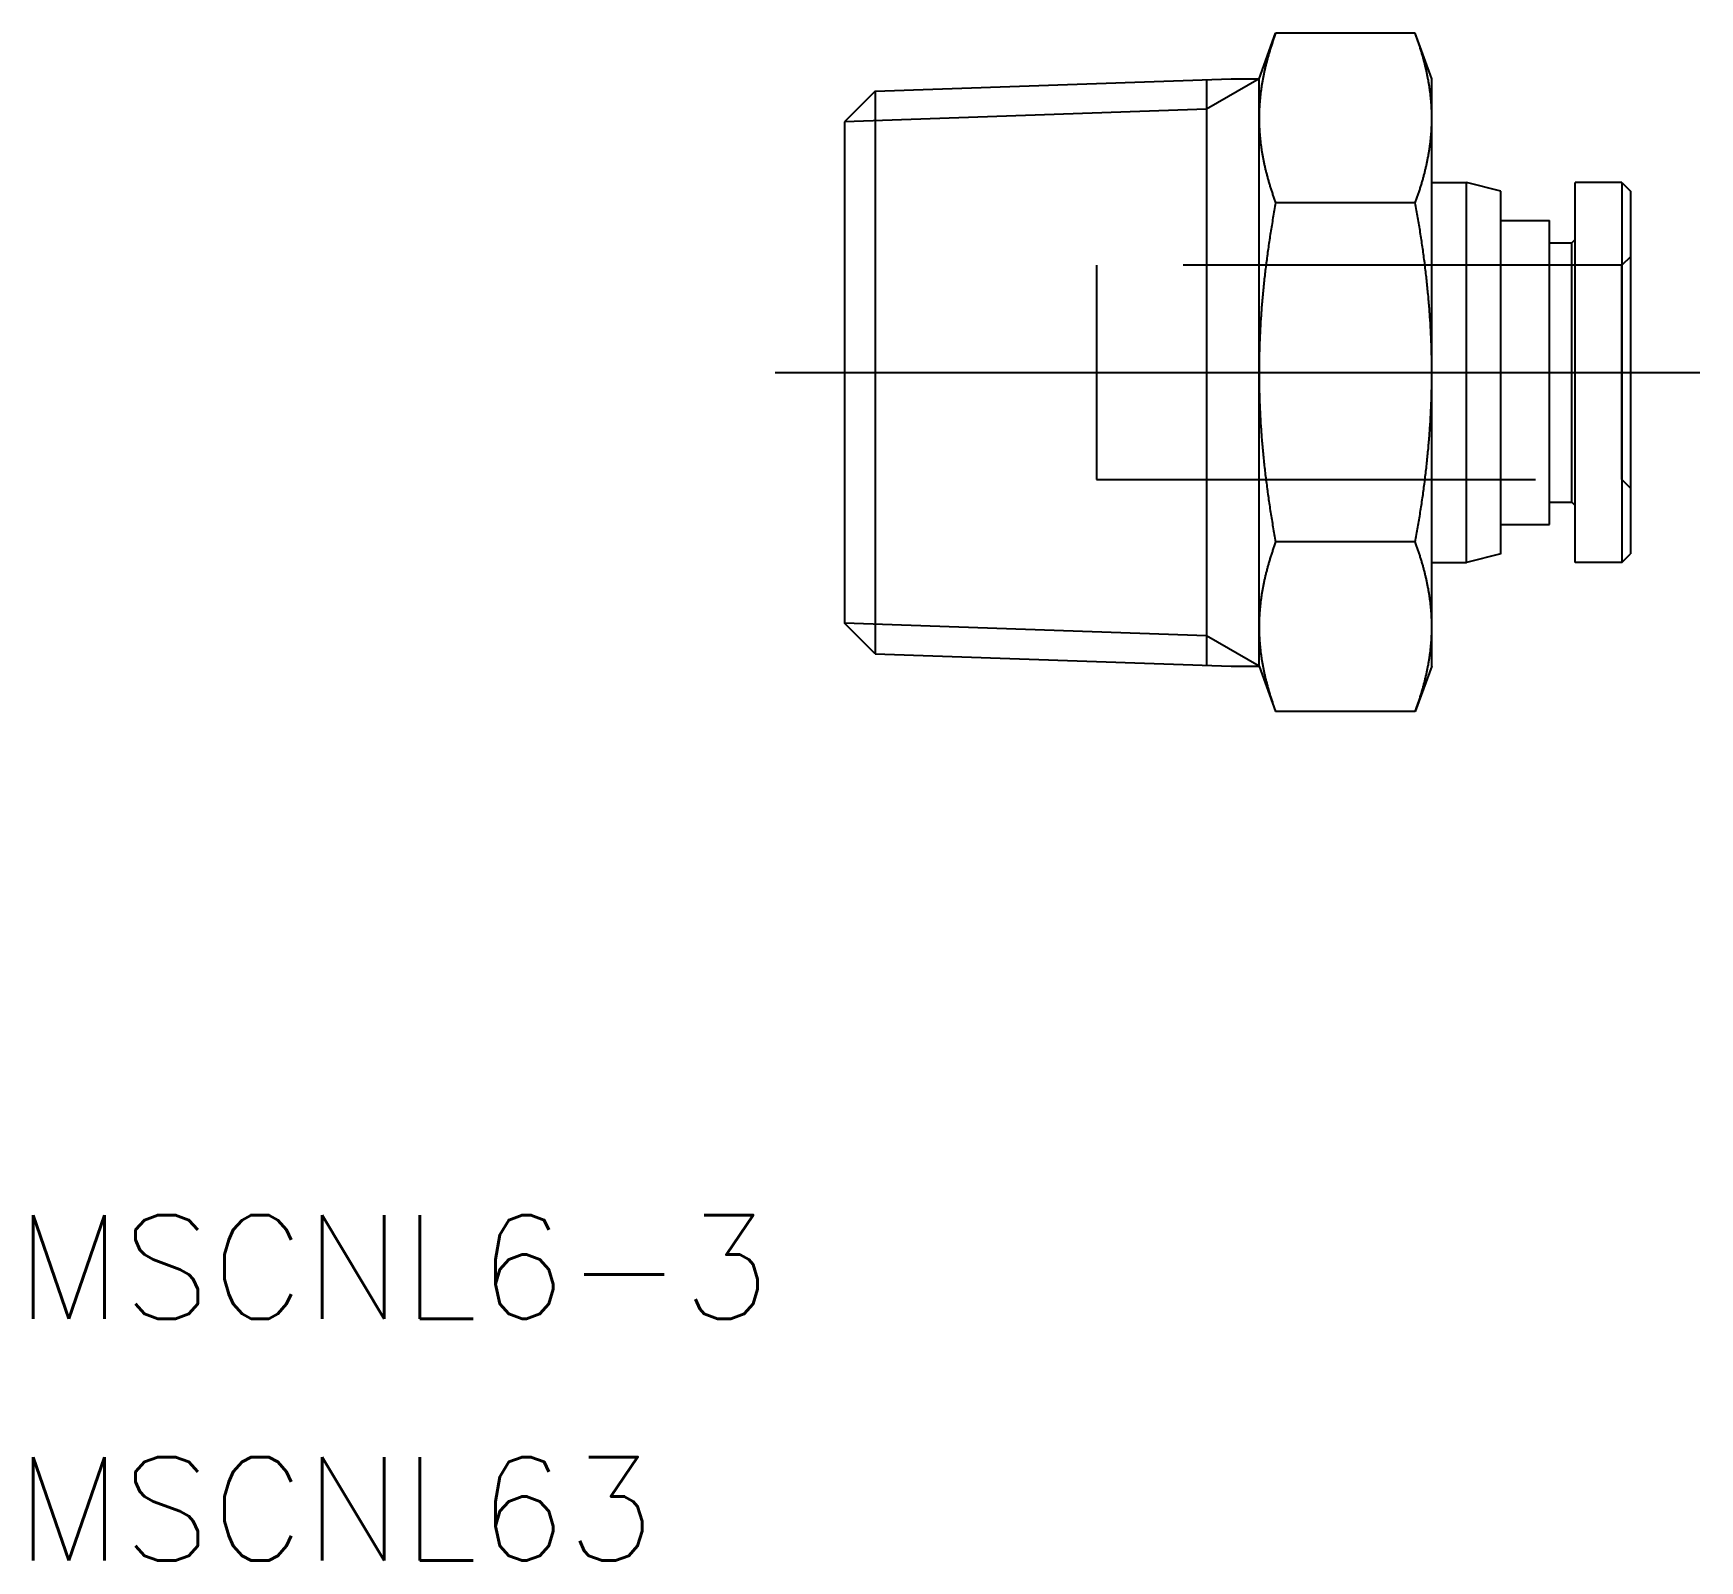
# Model space of a CAD drawing. Extents: x -72.6 to 10.5, y -34.4 to 11.8.
# Drawn here: x -72.58 to -24.36, y -34.39 to 9.81 of the extents above; entities that cross this region are included whole.
import ezdxf

# ---------------------------------------------------------------- set-up
doc = ezdxf.new("R2010")
doc.units = 0
doc.linetypes.add('CENTER', pattern=[50.8, 31.75, -6.35, 6.35, -6.35])
doc.linetypes.add('DASHED', pattern=[19.05, 12.7, -6.35])
doc.layers.get('0').update_dxf_attribs({"linetype": 'CONTINUOUS'})
doc.layers.add('CENTER', color=1, linetype='CENTER')
doc.styles.get("Standard").update_dxf_attribs({"font": 'txt.shx', "height": 3, "bigfont": 'bigfont.shx'})

msp = doc.modelspace()

# ---------------------------------------------------------------- linework, layer by layer
at = {"color": 7, "linetype": 'CONTINUOUS'}
for p, q in [((-37.114, 8.5), (-36.636, 9.815)), ((-32.593, 9.815), (-36.636, 9.815)), ((-32.114, 8.5), (-32.593, 9.815)), ((-48.227, 8.14), (-37.925, 8.5)), ((-38.64, 8.475), (-38.64, -8.475)), ((-37.925, 8.5), (-37.114, 8.5)), ((-37.114, 7.361), (-37.114, 8.5)), ((-32.114, 7.361), (-32.114, 8.5)), ((-48.227, 8.14), (-49.114, 7.253)), ((-48.227, 8.14), (-48.227, -8.14)), ((-49.114, 7.253), (-49.114, -7.253)), ((-37.114, 0), (-37.114, 7.361)), ((-32.114, 0), (-32.114, 7.361)), ((-32.114, 5.5), (-31.114, 5.5)), ((-31.114, -5.5), (-31.114, 5.5)), ((-30.114, 5.25), (-31.114, 5.5)), ((-27.964, -5.5), (-27.964, 5.5)), ((-26.614, 5.5), (-27.964, 5.5)), ((-26.614, 5.5), (-26.614, -5.5)), ((-26.614, 5.5), (-26.364, 5.25)), ((-32.593, 4.907), (-36.636, 4.907)), ((-30.114, -5.25), (-30.114, 5.25)), ((-26.364, 5.25), (-26.364, -5.25)), ((-30.114, 4.4), (-28.714, 4.4)), ((-28.714, -4.4), (-28.714, 4.4)), ((-28.714, 3.75), (-28.064, 3.75)), ((-28.064, 3.75), (-27.964, 3.85)), ((-28.064, -3.75), (-28.064, 3.75)), ((-32.114, -7.361), (-32.114, 0)), ((-37.114, -7.361), (-37.114, 0)), ((-28.714, -3.75), (-28.064, -3.75)), ((-28.064, -3.75), (-27.964, -3.85)), ((-30.114, -4.4), (-28.714, -4.4)), ((-32.593, -4.907), (-36.636, -4.907)), ((-30.114, -5.25), (-31.114, -5.5)), ((-26.614, -5.5), (-26.364, -5.25)), ((-32.114, -5.5), (-31.114, -5.5)), ((-26.614, -5.5), (-27.964, -5.5)), ((-48.227, -8.14), (-49.114, -7.253)), ((-37.114, -8.5), (-37.114, -7.361)), ((-32.114, -8.5), (-32.114, -7.361)), ((-48.227, -8.14), (-37.925, -8.5)), ((-37.925, -8.5), (-37.114, -8.5)), ((-37.114, -8.5), (-36.636, -9.815)), ((-32.114, -8.5), (-32.593, -9.815)), ((-32.593, -9.815), (-36.636, -9.815))]:
    msp.add_line(p, q, dxfattribs=at)
at = {"color": 3, "linetype": 'CONTINUOUS'}
for p, q in [((-37.114, 8.5), (-38.64, 7.619)), ((-38.64, 7.619), (-49.114, 7.253)), ((-38.64, -7.619), (-49.114, -7.253)), ((-37.114, -8.5), (-38.64, -7.619))]:
    msp.add_line(p, q, dxfattribs=at)
at = {"color": 3, "linetype": 'DASHED'}
for p, q in [((-26.614, 3.1), (-41.814, 3.1)), ((-41.814, 3.1), (-41.814, -3.1)), ((-26.364, 3.35), (-26.614, 3.1)), ((-26.614, -3.1), (-26.614, 3.1)), ((-41.814, -3.1), (-26.614, -3.1)), ((-26.364, -3.35), (-26.614, -3.1))]:
    msp.add_line(p, q, dxfattribs=at)
at = {"color": 7}
for points in [[(-36.636, 9.815, 0), (-36.646, 9.787, 0), (-36.655, 9.76, 0), (-36.665, 9.733, 0), (-36.675, 9.706, 0), (-36.684, 9.678, 0), (-36.694, 9.651, 0), (-36.703, 9.624, 0), (-36.712, 9.597, 0), (-36.721, 9.57, 0), (-36.73, 9.543, 0), (-36.739, 9.517, 0), (-36.748, 9.49, 0), (-36.757, 9.463, 0), (-36.765, 9.437, 0), (-36.773, 9.41, 0), (-36.782, 9.383, 0), (-36.79, 9.357, 0), (-36.798, 9.331, 0), (-36.806, 9.304, 0), (-36.814, 9.278, 0), (-36.822, 9.252, 0), (-36.83, 9.226, 0), (-36.837, 9.199, 0), (-36.845, 9.173, 0), (-36.852, 9.147, 0), (-36.859, 9.121, 0), (-36.867, 9.095, 0), (-36.874, 9.069, 0), (-36.881, 9.043, 0), (-36.888, 9.017, 0), (-36.894, 8.992, 0), (-36.901, 8.966, 0), (-36.908, 8.94, 0), (-36.914, 8.914, 0), (-36.92, 8.889, 0), (-36.927, 8.863, 0), (-36.933, 8.837, 0), (-36.939, 8.812, 0), (-36.945, 8.786, 0), (-36.951, 8.761, 0), (-36.957, 8.735, 0), (-36.962, 8.71, 0), (-36.968, 8.684, 0), (-36.973, 8.659, 0), (-36.979, 8.633, 0), (-36.984, 8.608, 0), (-36.989, 8.582, 0), (-36.994, 8.557, 0), (-36.999, 8.532, 0), (-37.004, 8.506, 0), (-37.009, 8.481, 0), (-37.013, 8.456, 0), (-37.018, 8.43, 0), (-37.022, 8.405, 0), (-37.027, 8.38, 0), (-37.031, 8.354, 0), (-37.035, 8.329, 0), (-37.039, 8.304, 0), (-37.043, 8.279, 0), (-37.047, 8.253, 0), (-37.05, 8.228, 0), (-37.054, 8.203, 0), (-37.058, 8.178, 0), (-37.061, 8.152, 0), (-37.064, 8.127, 0), (-37.068, 8.102, 0), (-37.071, 8.077, 0), (-37.074, 8.051, 0), (-37.077, 8.026, 0), (-37.079, 8.001, 0), (-37.082, 7.975, 0), (-37.085, 7.95, 0), (-37.087, 7.925, 0), (-37.09, 7.899, 0), (-37.092, 7.874, 0), (-37.094, 7.849, 0), (-37.096, 7.823, 0), (-37.098, 7.798, 0), (-37.1, 7.772, 0), (-37.102, 7.747, 0), (-37.103, 7.721, 0), (-37.105, 7.696, 0), (-37.106, 7.67, 0), (-37.107, 7.645, 0), (-37.109, 7.619, 0), (-37.11, 7.594, 0), (-37.111, 7.568, 0), (-37.111, 7.542, 0), (-37.112, 7.516, 0), (-37.113, 7.491, 0), (-37.113, 7.465, 0), (-37.114, 7.439, 0), (-37.114, 7.413, 0), (-37.114, 7.387, 0), (-37.114, 7.361, 0)], [(-32.114, 7.361, 0), (-32.114, 7.387, 0), (-32.114, 7.414, 0), (-32.115, 7.44, 0), (-32.115, 7.466, 0), (-32.116, 7.492, 0), (-32.116, 7.518, 0), (-32.117, 7.544, 0), (-32.118, 7.57, 0), (-32.119, 7.596, 0), (-32.12, 7.621, 0), (-32.121, 7.647, 0), (-32.123, 7.673, 0), (-32.124, 7.699, 0), (-32.126, 7.724, 0), (-32.127, 7.75, 0), (-32.129, 7.776, 0), (-32.131, 7.801, 0), (-32.133, 7.827, 0), (-32.135, 7.852, 0), (-32.137, 7.878, 0), (-32.139, 7.904, 0), (-32.142, 7.929, 0), (-32.144, 7.954, 0), (-32.147, 7.98, 0), (-32.15, 8.005, 0), (-32.152, 8.031, 0), (-32.155, 8.056, 0), (-32.158, 8.082, 0), (-32.161, 8.107, 0), (-32.165, 8.132, 0), (-32.168, 8.158, 0), (-32.172, 8.183, 0), (-32.175, 8.208, 0), (-32.179, 8.234, 0), (-32.182, 8.259, 0), (-32.186, 8.284, 0), (-32.19, 8.31, 0), (-32.194, 8.335, 0), (-32.199, 8.36, 0), (-32.203, 8.386, 0), (-32.207, 8.411, 0), (-32.212, 8.436, 0), (-32.216, 8.462, 0), (-32.221, 8.487, 0), (-32.226, 8.512, 0), (-32.231, 8.538, 0), (-32.236, 8.563, 0), (-32.241, 8.588, 0), (-32.246, 8.614, 0), (-32.251, 8.639, 0), (-32.257, 8.665, 0), (-32.262, 8.69, 0), (-32.267, 8.715, 0), (-32.273, 8.741, 0), (-32.279, 8.766, 0), (-32.285, 8.792, 0), (-32.291, 8.817, 0), (-32.297, 8.843, 0), (-32.303, 8.869, 0), (-32.309, 8.894, 0), (-32.316, 8.92, 0), (-32.322, 8.946, 0), (-32.329, 8.971, 0), (-32.336, 8.997, 0), (-32.342, 9.023, 0), (-32.349, 9.048, 0), (-32.356, 9.074, 0), (-32.363, 9.1, 0), (-32.37, 9.126, 0), (-32.378, 9.152, 0), (-32.385, 9.178, 0), (-32.392, 9.204, 0), (-32.4, 9.23, 0), (-32.408, 9.256, 0), (-32.416, 9.282, 0), (-32.423, 9.308, 0), (-32.431, 9.334, 0), (-32.44, 9.361, 0), (-32.448, 9.387, 0), (-32.456, 9.413, 0), (-32.464, 9.44, 0), (-32.473, 9.466, 0), (-32.481, 9.493, 0), (-32.49, 9.519, 0), (-32.499, 9.546, 0), (-32.508, 9.572, 0), (-32.517, 9.599, 0), (-32.526, 9.626, 0), (-32.535, 9.653, 0), (-32.545, 9.68, 0), (-32.554, 9.707, 0), (-32.564, 9.734, 0), (-32.573, 9.761, 0), (-32.583, 9.788, 0), (-32.593, 9.815, 0)], [(-37.114, 7.361, 0), (-37.114, 7.335, 0), (-37.114, 7.309, 0), (-37.114, 7.283, 0), (-37.113, 7.258, 0), (-37.113, 7.232, 0), (-37.112, 7.206, 0), (-37.111, 7.18, 0), (-37.111, 7.155, 0), (-37.11, 7.129, 0), (-37.109, 7.103, 0), (-37.107, 7.078, 0), (-37.106, 7.052, 0), (-37.105, 7.027, 0), (-37.103, 7.001, 0), (-37.102, 6.976, 0), (-37.1, 6.95, 0), (-37.098, 6.925, 0), (-37.096, 6.899, 0), (-37.094, 6.874, 0), (-37.092, 6.848, 0), (-37.09, 6.823, 0), (-37.087, 6.798, 0), (-37.085, 6.772, 0), (-37.082, 6.747, 0), (-37.079, 6.722, 0), (-37.077, 6.696, 0), (-37.074, 6.671, 0), (-37.071, 6.646, 0), (-37.068, 6.621, 0), (-37.064, 6.595, 0), (-37.061, 6.57, 0), (-37.058, 6.545, 0), (-37.054, 6.52, 0), (-37.05, 6.494, 0), (-37.047, 6.469, 0), (-37.043, 6.444, 0), (-37.039, 6.418, 0), (-37.035, 6.393, 0), (-37.031, 6.368, 0), (-37.027, 6.343, 0), (-37.022, 6.317, 0), (-37.018, 6.292, 0), (-37.013, 6.267, 0), (-37.009, 6.241, 0), (-37.004, 6.216, 0), (-36.999, 6.191, 0), (-36.994, 6.165, 0), (-36.989, 6.14, 0), (-36.984, 6.115, 0), (-36.979, 6.089, 0), (-36.973, 6.064, 0), (-36.968, 6.038, 0), (-36.962, 6.013, 0), (-36.957, 5.987, 0), (-36.951, 5.962, 0), (-36.945, 5.936, 0), (-36.939, 5.911, 0), (-36.933, 5.885, 0), (-36.927, 5.859, 0), (-36.92, 5.834, 0), (-36.914, 5.808, 0), (-36.908, 5.782, 0), (-36.901, 5.757, 0), (-36.894, 5.731, 0), (-36.888, 5.705, 0), (-36.881, 5.679, 0), (-36.874, 5.653, 0), (-36.867, 5.627, 0), (-36.859, 5.601, 0), (-36.852, 5.575, 0), (-36.845, 5.549, 0), (-36.837, 5.523, 0), (-36.83, 5.497, 0), (-36.822, 5.471, 0), (-36.814, 5.444, 0), (-36.806, 5.418, 0), (-36.798, 5.392, 0), (-36.79, 5.365, 0), (-36.782, 5.339, 0), (-36.773, 5.312, 0), (-36.765, 5.286, 0), (-36.757, 5.259, 0), (-36.748, 5.233, 0), (-36.739, 5.206, 0), (-36.73, 5.179, 0), (-36.721, 5.152, 0), (-36.712, 5.125, 0), (-36.703, 5.098, 0), (-36.694, 5.071, 0), (-36.684, 5.044, 0), (-36.675, 5.017, 0), (-36.665, 4.99, 0), (-36.655, 4.962, 0), (-36.646, 4.935, 0), (-36.636, 4.907, 0)], [(-32.593, 4.907, 0), (-32.583, 4.935, 0), (-32.573, 4.962, 0), (-32.564, 4.989, 0), (-32.554, 5.016, 0), (-32.545, 5.043, 0), (-32.535, 5.07, 0), (-32.526, 5.097, 0), (-32.517, 5.123, 0), (-32.508, 5.15, 0), (-32.499, 5.177, 0), (-32.49, 5.203, 0), (-32.481, 5.23, 0), (-32.473, 5.256, 0), (-32.464, 5.283, 0), (-32.456, 5.309, 0), (-32.448, 5.335, 0), (-32.44, 5.362, 0), (-32.431, 5.388, 0), (-32.423, 5.414, 0), (-32.416, 5.44, 0), (-32.408, 5.466, 0), (-32.4, 5.493, 0), (-32.392, 5.519, 0), (-32.385, 5.545, 0), (-32.378, 5.571, 0), (-32.37, 5.596, 0), (-32.363, 5.622, 0), (-32.356, 5.648, 0), (-32.349, 5.674, 0), (-32.342, 5.7, 0), (-32.336, 5.726, 0), (-32.329, 5.751, 0), (-32.322, 5.777, 0), (-32.316, 5.803, 0), (-32.309, 5.828, 0), (-32.303, 5.854, 0), (-32.297, 5.879, 0), (-32.291, 5.905, 0), (-32.285, 5.93, 0), (-32.279, 5.956, 0), (-32.273, 5.981, 0), (-32.267, 6.007, 0), (-32.262, 6.032, 0), (-32.257, 6.058, 0), (-32.251, 6.083, 0), (-32.246, 6.109, 0), (-32.241, 6.134, 0), (-32.236, 6.159, 0), (-32.231, 6.185, 0), (-32.226, 6.21, 0), (-32.221, 6.236, 0), (-32.216, 6.261, 0), (-32.212, 6.286, 0), (-32.207, 6.312, 0), (-32.203, 6.337, 0), (-32.199, 6.362, 0), (-32.194, 6.388, 0), (-32.19, 6.413, 0), (-32.186, 6.438, 0), (-32.182, 6.463, 0), (-32.179, 6.489, 0), (-32.175, 6.514, 0), (-32.172, 6.539, 0), (-32.168, 6.565, 0), (-32.165, 6.59, 0), (-32.161, 6.616, 0), (-32.158, 6.641, 0), (-32.155, 6.666, 0), (-32.152, 6.692, 0), (-32.15, 6.717, 0), (-32.147, 6.743, 0), (-32.144, 6.768, 0), (-32.142, 6.793, 0), (-32.139, 6.819, 0), (-32.137, 6.844, 0), (-32.135, 6.87, 0), (-32.133, 6.896, 0), (-32.131, 6.921, 0), (-32.129, 6.947, 0), (-32.127, 6.972, 0), (-32.126, 6.998, 0), (-32.124, 7.024, 0), (-32.123, 7.049, 0), (-32.121, 7.075, 0), (-32.12, 7.101, 0), (-32.119, 7.127, 0), (-32.118, 7.153, 0), (-32.117, 7.179, 0), (-32.116, 7.205, 0), (-32.116, 7.231, 0), (-32.115, 7.257, 0), (-32.115, 7.283, 0), (-32.114, 7.309, 0), (-32.114, 7.335, 0), (-32.114, 7.361, 0)], [(-36.636, 4.907, 0), (-36.646, 4.853, 0), (-36.655, 4.798, 0), (-36.665, 4.743, 0), (-36.675, 4.689, 0), (-36.684, 4.634, 0), (-36.694, 4.58, 0), (-36.703, 4.526, 0), (-36.712, 4.472, 0), (-36.721, 4.418, 0), (-36.73, 4.364, 0), (-36.739, 4.311, 0), (-36.748, 4.257, 0), (-36.757, 4.204, 0), (-36.765, 4.151, 0), (-36.773, 4.098, 0), (-36.782, 4.045, 0), (-36.79, 3.992, 0), (-36.798, 3.939, 0), (-36.806, 3.886, 0), (-36.814, 3.834, 0), (-36.822, 3.781, 0), (-36.83, 3.729, 0), (-36.837, 3.676, 0), (-36.845, 3.624, 0), (-36.852, 3.572, 0), (-36.859, 3.52, 0), (-36.867, 3.468, 0), (-36.874, 3.416, 0), (-36.881, 3.364, 0), (-36.888, 3.312, 0), (-36.894, 3.261, 0), (-36.901, 3.209, 0), (-36.908, 3.158, 0), (-36.914, 3.106, 0), (-36.92, 3.055, 0), (-36.927, 3.003, 0), (-36.933, 2.952, 0), (-36.939, 2.901, 0), (-36.945, 2.85, 0), (-36.951, 2.799, 0), (-36.957, 2.748, 0), (-36.962, 2.697, 0), (-36.968, 2.646, 0), (-36.973, 2.595, 0), (-36.979, 2.544, 0), (-36.984, 2.493, 0), (-36.989, 2.442, 0), (-36.994, 2.392, 0), (-36.999, 2.341, 0), (-37.004, 2.29, 0), (-37.009, 2.24, 0), (-37.013, 2.189, 0), (-37.018, 2.138, 0), (-37.022, 2.088, 0), (-37.027, 2.037, 0), (-37.031, 1.987, 0), (-37.035, 1.936, 0), (-37.039, 1.885, 0), (-37.043, 1.835, 0), (-37.047, 1.784, 0), (-37.05, 1.734, 0), (-37.054, 1.683, 0), (-37.058, 1.633, 0), (-37.061, 1.582, 0), (-37.064, 1.532, 0), (-37.068, 1.481, 0), (-37.071, 1.431, 0), (-37.074, 1.38, 0), (-37.077, 1.33, 0), (-37.079, 1.279, 0), (-37.082, 1.228, 0), (-37.085, 1.178, 0), (-37.087, 1.127, 0), (-37.09, 1.076, 0), (-37.092, 1.026, 0), (-37.094, 0.975, 0), (-37.096, 0.924, 0), (-37.098, 0.873, 0), (-37.1, 0.822, 0), (-37.102, 0.771, 0), (-37.103, 0.72, 0), (-37.105, 0.669, 0), (-37.106, 0.618, 0), (-37.107, 0.567, 0), (-37.109, 0.516, 0), (-37.11, 0.465, 0), (-37.111, 0.413, 0), (-37.111, 0.362, 0), (-37.112, 0.31, 0), (-37.113, 0.259, 0), (-37.113, 0.207, 0), (-37.114, 0.156, 0), (-37.114, 0.104, 0), (-37.114, 0.052, 0), (-37.114, 0, 0)], [(-32.114, 0, 0), (-32.114, 0.052, 0), (-32.114, 0.105, 0), (-32.115, 0.157, 0), (-32.115, 0.209, 0), (-32.116, 0.261, 0), (-32.116, 0.313, 0), (-32.117, 0.365, 0), (-32.118, 0.417, 0), (-32.119, 0.469, 0), (-32.12, 0.52, 0), (-32.121, 0.572, 0), (-32.123, 0.624, 0), (-32.124, 0.675, 0), (-32.126, 0.726, 0), (-32.127, 0.778, 0), (-32.129, 0.829, 0), (-32.131, 0.88, 0), (-32.133, 0.931, 0), (-32.135, 0.983, 0), (-32.137, 1.034, 0), (-32.139, 1.085, 0), (-32.142, 1.136, 0), (-32.144, 1.186, 0), (-32.147, 1.237, 0), (-32.15, 1.288, 0), (-32.152, 1.339, 0), (-32.155, 1.39, 0), (-32.158, 1.441, 0), (-32.161, 1.491, 0), (-32.165, 1.542, 0), (-32.168, 1.593, 0), (-32.172, 1.643, 0), (-32.175, 1.694, 0), (-32.179, 1.745, 0), (-32.182, 1.795, 0), (-32.186, 1.846, 0), (-32.19, 1.897, 0), (-32.194, 1.947, 0), (-32.199, 1.998, 0), (-32.203, 2.049, 0), (-32.207, 2.099, 0), (-32.212, 2.15, 0), (-32.216, 2.201, 0), (-32.221, 2.251, 0), (-32.226, 2.302, 0), (-32.231, 2.353, 0), (-32.236, 2.404, 0), (-32.241, 2.454, 0), (-32.246, 2.505, 0), (-32.251, 2.556, 0), (-32.257, 2.607, 0), (-32.262, 2.658, 0), (-32.267, 2.709, 0), (-32.273, 2.759, 0), (-32.279, 2.81, 0), (-32.285, 2.861, 0), (-32.291, 2.913, 0), (-32.297, 2.964, 0), (-32.303, 3.015, 0), (-32.309, 3.066, 0), (-32.316, 3.117, 0), (-32.322, 3.169, 0), (-32.329, 3.22, 0), (-32.336, 3.271, 0), (-32.342, 3.323, 0), (-32.349, 3.374, 0), (-32.356, 3.426, 0), (-32.363, 3.478, 0), (-32.37, 3.53, 0), (-32.378, 3.581, 0), (-32.385, 3.633, 0), (-32.392, 3.685, 0), (-32.4, 3.737, 0), (-32.408, 3.789, 0), (-32.416, 3.842, 0), (-32.423, 3.894, 0), (-32.431, 3.946, 0), (-32.44, 3.999, 0), (-32.448, 4.052, 0), (-32.456, 4.104, 0), (-32.464, 4.157, 0), (-32.473, 4.21, 0), (-32.481, 4.263, 0), (-32.49, 4.316, 0), (-32.499, 4.369, 0), (-32.508, 4.422, 0), (-32.517, 4.476, 0), (-32.526, 4.529, 0), (-32.535, 4.583, 0), (-32.545, 4.637, 0), (-32.554, 4.691, 0), (-32.564, 4.745, 0), (-32.573, 4.799, 0), (-32.583, 4.853, 0), (-32.593, 4.907, 0)], [(-37.114, 0, 0), (-37.114, -0.052, 0), (-37.114, -0.104, 0), (-37.114, -0.156, 0), (-37.113, -0.207, 0), (-37.113, -0.259, 0), (-37.112, -0.31, 0), (-37.111, -0.362, 0), (-37.111, -0.413, 0), (-37.11, -0.465, 0), (-37.109, -0.516, 0), (-37.107, -0.567, 0), (-37.106, -0.618, 0), (-37.105, -0.669, 0), (-37.103, -0.72, 0), (-37.102, -0.771, 0), (-37.1, -0.822, 0), (-37.098, -0.873, 0), (-37.096, -0.924, 0), (-37.094, -0.975, 0), (-37.092, -1.026, 0), (-37.09, -1.076, 0), (-37.087, -1.127, 0), (-37.085, -1.178, 0), (-37.082, -1.228, 0), (-37.079, -1.279, 0), (-37.077, -1.33, 0), (-37.074, -1.38, 0), (-37.071, -1.431, 0), (-37.068, -1.481, 0), (-37.064, -1.532, 0), (-37.061, -1.582, 0), (-37.058, -1.633, 0), (-37.054, -1.683, 0), (-37.05, -1.734, 0), (-37.047, -1.784, 0), (-37.043, -1.835, 0), (-37.039, -1.885, 0), (-37.035, -1.936, 0), (-37.031, -1.987, 0), (-37.027, -2.037, 0), (-37.022, -2.088, 0), (-37.018, -2.138, 0), (-37.013, -2.189, 0), (-37.009, -2.24, 0), (-37.004, -2.29, 0), (-36.999, -2.341, 0), (-36.994, -2.392, 0), (-36.989, -2.442, 0), (-36.984, -2.493, 0), (-36.979, -2.544, 0), (-36.973, -2.595, 0), (-36.968, -2.646, 0), (-36.962, -2.697, 0), (-36.957, -2.748, 0), (-36.951, -2.799, 0), (-36.945, -2.85, 0), (-36.939, -2.901, 0), (-36.933, -2.952, 0), (-36.927, -3.003, 0), (-36.92, -3.055, 0), (-36.914, -3.106, 0), (-36.908, -3.158, 0), (-36.901, -3.209, 0), (-36.894, -3.261, 0), (-36.888, -3.312, 0), (-36.881, -3.364, 0), (-36.874, -3.416, 0), (-36.867, -3.468, 0), (-36.859, -3.52, 0), (-36.852, -3.572, 0), (-36.845, -3.624, 0), (-36.837, -3.676, 0), (-36.83, -3.729, 0), (-36.822, -3.781, 0), (-36.814, -3.834, 0), (-36.806, -3.886, 0), (-36.798, -3.939, 0), (-36.79, -3.992, 0), (-36.782, -4.045, 0), (-36.773, -4.098, 0), (-36.765, -4.151, 0), (-36.757, -4.204, 0), (-36.748, -4.257, 0), (-36.739, -4.311, 0), (-36.73, -4.364, 0), (-36.721, -4.418, 0), (-36.712, -4.472, 0), (-36.703, -4.526, 0), (-36.694, -4.58, 0), (-36.684, -4.634, 0), (-36.675, -4.689, 0), (-36.665, -4.743, 0), (-36.655, -4.798, 0), (-36.646, -4.853, 0), (-36.636, -4.907, 0)], [(-32.593, -4.907, 0), (-32.583, -4.853, 0), (-32.573, -4.799, 0), (-32.564, -4.745, 0), (-32.554, -4.691, 0), (-32.545, -4.637, 0), (-32.535, -4.583, 0), (-32.526, -4.529, 0), (-32.517, -4.476, 0), (-32.508, -4.422, 0), (-32.499, -4.369, 0), (-32.49, -4.316, 0), (-32.481, -4.263, 0), (-32.473, -4.21, 0), (-32.464, -4.157, 0), (-32.456, -4.104, 0), (-32.448, -4.052, 0), (-32.44, -3.999, 0), (-32.431, -3.946, 0), (-32.423, -3.894, 0), (-32.416, -3.842, 0), (-32.408, -3.789, 0), (-32.4, -3.737, 0), (-32.392, -3.685, 0), (-32.385, -3.633, 0), (-32.378, -3.581, 0), (-32.37, -3.53, 0), (-32.363, -3.478, 0), (-32.356, -3.426, 0), (-32.349, -3.374, 0), (-32.342, -3.323, 0), (-32.336, -3.271, 0), (-32.329, -3.22, 0), (-32.322, -3.169, 0), (-32.316, -3.117, 0), (-32.309, -3.066, 0), (-32.303, -3.015, 0), (-32.297, -2.964, 0), (-32.291, -2.913, 0), (-32.285, -2.861, 0), (-32.279, -2.81, 0), (-32.273, -2.759, 0), (-32.267, -2.709, 0), (-32.262, -2.658, 0), (-32.257, -2.607, 0), (-32.251, -2.556, 0), (-32.246, -2.505, 0), (-32.241, -2.454, 0), (-32.236, -2.404, 0), (-32.231, -2.353, 0), (-32.226, -2.302, 0), (-32.221, -2.251, 0), (-32.216, -2.201, 0), (-32.212, -2.15, 0), (-32.207, -2.099, 0), (-32.203, -2.049, 0), (-32.199, -1.998, 0), (-32.194, -1.947, 0), (-32.19, -1.897, 0), (-32.186, -1.846, 0), (-32.182, -1.795, 0), (-32.179, -1.745, 0), (-32.175, -1.694, 0), (-32.172, -1.643, 0), (-32.168, -1.593, 0), (-32.165, -1.542, 0), (-32.161, -1.491, 0), (-32.158, -1.441, 0), (-32.155, -1.39, 0), (-32.152, -1.339, 0), (-32.15, -1.288, 0), (-32.147, -1.237, 0), (-32.144, -1.186, 0), (-32.142, -1.136, 0), (-32.139, -1.085, 0), (-32.137, -1.034, 0), (-32.135, -0.983, 0), (-32.133, -0.931, 0), (-32.131, -0.88, 0), (-32.129, -0.829, 0), (-32.127, -0.778, 0), (-32.126, -0.726, 0), (-32.124, -0.675, 0), (-32.123, -0.624, 0), (-32.121, -0.572, 0), (-32.12, -0.52, 0), (-32.119, -0.469, 0), (-32.118, -0.417, 0), (-32.117, -0.365, 0), (-32.116, -0.313, 0), (-32.116, -0.261, 0), (-32.115, -0.209, 0), (-32.115, -0.157, 0), (-32.114, -0.105, 0), (-32.114, -0.052, 0), (-32.114, 0, 0)], [(-36.636, -4.907, 0), (-36.646, -4.935, 0), (-36.655, -4.962, 0), (-36.665, -4.99, 0), (-36.675, -5.017, 0), (-36.684, -5.044, 0), (-36.694, -5.071, 0), (-36.703, -5.098, 0), (-36.712, -5.125, 0), (-36.721, -5.152, 0), (-36.73, -5.179, 0), (-36.739, -5.206, 0), (-36.748, -5.233, 0), (-36.757, -5.259, 0), (-36.765, -5.286, 0), (-36.773, -5.312, 0), (-36.782, -5.339, 0), (-36.79, -5.365, 0), (-36.798, -5.392, 0), (-36.806, -5.418, 0), (-36.814, -5.444, 0), (-36.822, -5.471, 0), (-36.83, -5.497, 0), (-36.837, -5.523, 0), (-36.845, -5.549, 0), (-36.852, -5.575, 0), (-36.859, -5.601, 0), (-36.867, -5.627, 0), (-36.874, -5.653, 0), (-36.881, -5.679, 0), (-36.888, -5.705, 0), (-36.894, -5.731, 0), (-36.901, -5.757, 0), (-36.908, -5.782, 0), (-36.914, -5.808, 0), (-36.92, -5.834, 0), (-36.927, -5.859, 0), (-36.933, -5.885, 0), (-36.939, -5.911, 0), (-36.945, -5.936, 0), (-36.951, -5.962, 0), (-36.957, -5.987, 0), (-36.962, -6.013, 0), (-36.968, -6.038, 0), (-36.973, -6.064, 0), (-36.979, -6.089, 0), (-36.984, -6.115, 0), (-36.989, -6.14, 0), (-36.994, -6.165, 0), (-36.999, -6.191, 0), (-37.004, -6.216, 0), (-37.009, -6.241, 0), (-37.013, -6.267, 0), (-37.018, -6.292, 0), (-37.022, -6.317, 0), (-37.027, -6.343, 0), (-37.031, -6.368, 0), (-37.035, -6.393, 0), (-37.039, -6.418, 0), (-37.043, -6.444, 0), (-37.047, -6.469, 0), (-37.05, -6.494, 0), (-37.054, -6.52, 0), (-37.058, -6.545, 0), (-37.061, -6.57, 0), (-37.064, -6.595, 0), (-37.068, -6.621, 0), (-37.071, -6.646, 0), (-37.074, -6.671, 0), (-37.077, -6.696, 0), (-37.079, -6.722, 0), (-37.082, -6.747, 0), (-37.085, -6.772, 0), (-37.087, -6.798, 0), (-37.09, -6.823, 0), (-37.092, -6.848, 0), (-37.094, -6.874, 0), (-37.096, -6.899, 0), (-37.098, -6.925, 0), (-37.1, -6.95, 0), (-37.102, -6.976, 0), (-37.103, -7.001, 0), (-37.105, -7.027, 0), (-37.106, -7.052, 0), (-37.107, -7.078, 0), (-37.109, -7.103, 0), (-37.11, -7.129, 0), (-37.111, -7.155, 0), (-37.111, -7.18, 0), (-37.112, -7.206, 0), (-37.113, -7.232, 0), (-37.113, -7.258, 0), (-37.114, -7.283, 0), (-37.114, -7.309, 0), (-37.114, -7.335, 0), (-37.114, -7.361, 0)], [(-32.114, -7.361, 0), (-32.114, -7.335, 0), (-32.114, -7.309, 0), (-32.115, -7.283, 0), (-32.115, -7.257, 0), (-32.116, -7.231, 0), (-32.116, -7.205, 0), (-32.117, -7.179, 0), (-32.118, -7.153, 0), (-32.119, -7.127, 0), (-32.12, -7.101, 0), (-32.121, -7.075, 0), (-32.123, -7.049, 0), (-32.124, -7.024, 0), (-32.126, -6.998, 0), (-32.127, -6.972, 0), (-32.129, -6.947, 0), (-32.131, -6.921, 0), (-32.133, -6.896, 0), (-32.135, -6.87, 0), (-32.137, -6.844, 0), (-32.139, -6.819, 0), (-32.142, -6.793, 0), (-32.144, -6.768, 0), (-32.147, -6.743, 0), (-32.15, -6.717, 0), (-32.152, -6.692, 0), (-32.155, -6.666, 0), (-32.158, -6.641, 0), (-32.161, -6.616, 0), (-32.165, -6.59, 0), (-32.168, -6.565, 0), (-32.172, -6.539, 0), (-32.175, -6.514, 0), (-32.179, -6.489, 0), (-32.182, -6.463, 0), (-32.186, -6.438, 0), (-32.19, -6.413, 0), (-32.194, -6.388, 0), (-32.199, -6.362, 0), (-32.203, -6.337, 0), (-32.207, -6.312, 0), (-32.212, -6.286, 0), (-32.216, -6.261, 0), (-32.221, -6.236, 0), (-32.226, -6.21, 0), (-32.231, -6.185, 0), (-32.236, -6.159, 0), (-32.241, -6.134, 0), (-32.246, -6.109, 0), (-32.251, -6.083, 0), (-32.257, -6.058, 0), (-32.262, -6.032, 0), (-32.267, -6.007, 0), (-32.273, -5.981, 0), (-32.279, -5.956, 0), (-32.285, -5.93, 0), (-32.291, -5.905, 0), (-32.297, -5.879, 0), (-32.303, -5.854, 0), (-32.309, -5.828, 0), (-32.316, -5.803, 0), (-32.322, -5.777, 0), (-32.329, -5.751, 0), (-32.336, -5.726, 0), (-32.342, -5.7, 0), (-32.349, -5.674, 0), (-32.356, -5.648, 0), (-32.363, -5.622, 0), (-32.37, -5.596, 0), (-32.378, -5.571, 0), (-32.385, -5.545, 0), (-32.392, -5.519, 0), (-32.4, -5.493, 0), (-32.408, -5.466, 0), (-32.416, -5.44, 0), (-32.423, -5.414, 0), (-32.431, -5.388, 0), (-32.44, -5.362, 0), (-32.448, -5.335, 0), (-32.456, -5.309, 0), (-32.464, -5.283, 0), (-32.473, -5.256, 0), (-32.481, -5.23, 0), (-32.49, -5.203, 0), (-32.499, -5.177, 0), (-32.508, -5.15, 0), (-32.517, -5.123, 0), (-32.526, -5.097, 0), (-32.535, -5.07, 0), (-32.545, -5.043, 0), (-32.554, -5.016, 0), (-32.564, -4.989, 0), (-32.573, -4.962, 0), (-32.583, -4.935, 0), (-32.593, -4.907, 0)], [(-37.114, -7.361, 0), (-37.114, -7.387, 0), (-37.114, -7.413, 0), (-37.114, -7.439, 0), (-37.113, -7.465, 0), (-37.113, -7.491, 0), (-37.112, -7.516, 0), (-37.111, -7.542, 0), (-37.111, -7.568, 0), (-37.11, -7.594, 0), (-37.109, -7.619, 0), (-37.107, -7.645, 0), (-37.106, -7.67, 0), (-37.105, -7.696, 0), (-37.103, -7.721, 0), (-37.102, -7.747, 0), (-37.1, -7.772, 0), (-37.098, -7.798, 0), (-37.096, -7.823, 0), (-37.094, -7.849, 0), (-37.092, -7.874, 0), (-37.09, -7.899, 0), (-37.087, -7.925, 0), (-37.085, -7.95, 0), (-37.082, -7.975, 0), (-37.079, -8.001, 0), (-37.077, -8.026, 0), (-37.074, -8.051, 0), (-37.071, -8.077, 0), (-37.068, -8.102, 0), (-37.064, -8.127, 0), (-37.061, -8.152, 0), (-37.058, -8.178, 0), (-37.054, -8.203, 0), (-37.05, -8.228, 0), (-37.047, -8.253, 0), (-37.043, -8.279, 0), (-37.039, -8.304, 0), (-37.035, -8.329, 0), (-37.031, -8.354, 0), (-37.027, -8.38, 0), (-37.022, -8.405, 0), (-37.018, -8.43, 0), (-37.013, -8.456, 0), (-37.009, -8.481, 0), (-37.004, -8.506, 0), (-36.999, -8.532, 0), (-36.994, -8.557, 0), (-36.989, -8.582, 0), (-36.984, -8.608, 0), (-36.979, -8.633, 0), (-36.973, -8.659, 0), (-36.968, -8.684, 0), (-36.962, -8.71, 0), (-36.957, -8.735, 0), (-36.951, -8.761, 0), (-36.945, -8.786, 0), (-36.939, -8.812, 0), (-36.933, -8.837, 0), (-36.927, -8.863, 0), (-36.92, -8.889, 0), (-36.914, -8.914, 0), (-36.908, -8.94, 0), (-36.901, -8.966, 0), (-36.894, -8.992, 0), (-36.888, -9.017, 0), (-36.881, -9.043, 0), (-36.874, -9.069, 0), (-36.867, -9.095, 0), (-36.859, -9.121, 0), (-36.852, -9.147, 0), (-36.845, -9.173, 0), (-36.837, -9.199, 0), (-36.83, -9.226, 0), (-36.822, -9.252, 0), (-36.814, -9.278, 0), (-36.806, -9.304, 0), (-36.798, -9.331, 0), (-36.79, -9.357, 0), (-36.782, -9.383, 0), (-36.773, -9.41, 0), (-36.765, -9.437, 0), (-36.757, -9.463, 0), (-36.748, -9.49, 0), (-36.739, -9.517, 0), (-36.73, -9.543, 0), (-36.721, -9.57, 0), (-36.712, -9.597, 0), (-36.703, -9.624, 0), (-36.694, -9.651, 0), (-36.684, -9.678, 0), (-36.675, -9.706, 0), (-36.665, -9.733, 0), (-36.655, -9.76, 0), (-36.646, -9.787, 0), (-36.636, -9.815, 0)], [(-32.593, -9.815, 0), (-32.583, -9.788, 0), (-32.573, -9.761, 0), (-32.564, -9.734, 0), (-32.554, -9.707, 0), (-32.545, -9.68, 0), (-32.535, -9.653, 0), (-32.526, -9.626, 0), (-32.517, -9.599, 0), (-32.508, -9.572, 0), (-32.499, -9.546, 0), (-32.49, -9.519, 0), (-32.481, -9.493, 0), (-32.473, -9.466, 0), (-32.464, -9.44, 0), (-32.456, -9.413, 0), (-32.448, -9.387, 0), (-32.44, -9.361, 0), (-32.431, -9.334, 0), (-32.423, -9.308, 0), (-32.416, -9.282, 0), (-32.408, -9.256, 0), (-32.4, -9.23, 0), (-32.392, -9.204, 0), (-32.385, -9.178, 0), (-32.378, -9.152, 0), (-32.37, -9.126, 0), (-32.363, -9.1, 0), (-32.356, -9.074, 0), (-32.349, -9.048, 0), (-32.342, -9.023, 0), (-32.336, -8.997, 0), (-32.329, -8.971, 0), (-32.322, -8.946, 0), (-32.316, -8.92, 0), (-32.309, -8.894, 0), (-32.303, -8.869, 0), (-32.297, -8.843, 0), (-32.291, -8.817, 0), (-32.285, -8.792, 0), (-32.279, -8.766, 0), (-32.273, -8.741, 0), (-32.267, -8.715, 0), (-32.262, -8.69, 0), (-32.257, -8.665, 0), (-32.251, -8.639, 0), (-32.246, -8.614, 0), (-32.241, -8.588, 0), (-32.236, -8.563, 0), (-32.231, -8.538, 0), (-32.226, -8.512, 0), (-32.221, -8.487, 0), (-32.216, -8.462, 0), (-32.212, -8.436, 0), (-32.207, -8.411, 0), (-32.203, -8.386, 0), (-32.199, -8.36, 0), (-32.194, -8.335, 0), (-32.19, -8.31, 0), (-32.186, -8.284, 0), (-32.182, -8.259, 0), (-32.179, -8.234, 0), (-32.175, -8.208, 0), (-32.172, -8.183, 0), (-32.168, -8.158, 0), (-32.165, -8.132, 0), (-32.161, -8.107, 0), (-32.158, -8.082, 0), (-32.155, -8.056, 0), (-32.152, -8.031, 0), (-32.15, -8.005, 0), (-32.147, -7.98, 0), (-32.144, -7.954, 0), (-32.142, -7.929, 0), (-32.139, -7.904, 0), (-32.137, -7.878, 0), (-32.135, -7.852, 0), (-32.133, -7.827, 0), (-32.131, -7.801, 0), (-32.129, -7.776, 0), (-32.127, -7.75, 0), (-32.126, -7.724, 0), (-32.124, -7.699, 0), (-32.123, -7.673, 0), (-32.121, -7.647, 0), (-32.12, -7.621, 0), (-32.119, -7.596, 0), (-32.118, -7.57, 0), (-32.117, -7.544, 0), (-32.116, -7.518, 0), (-32.116, -7.492, 0), (-32.115, -7.466, 0), (-32.115, -7.44, 0), (-32.114, -7.414, 0), (-32.114, -7.387, 0), (-32.114, -7.361, 0)]]:
    msp.add_polyline3d(points, dxfattribs=at)
at = {"layer": 'CENTER', "color": 1, "linetype": 'CENTER'}
msp.add_line((-51.114, 0), (-24.364, 0), dxfattribs=at)

# ---------------------------------------------------------------- texts
at = {"color": 7, "linetype": 'CONTINUOUS'}
for s, p in [('MSCNL6-3', (-73.098, -27.39)), ('MSCNL63', (-73.098, -34.39))]:
    msp.add_text(s, height=3, dxfattribs=at).set_placement(p)

doc.saveas('drawing.dxf')
